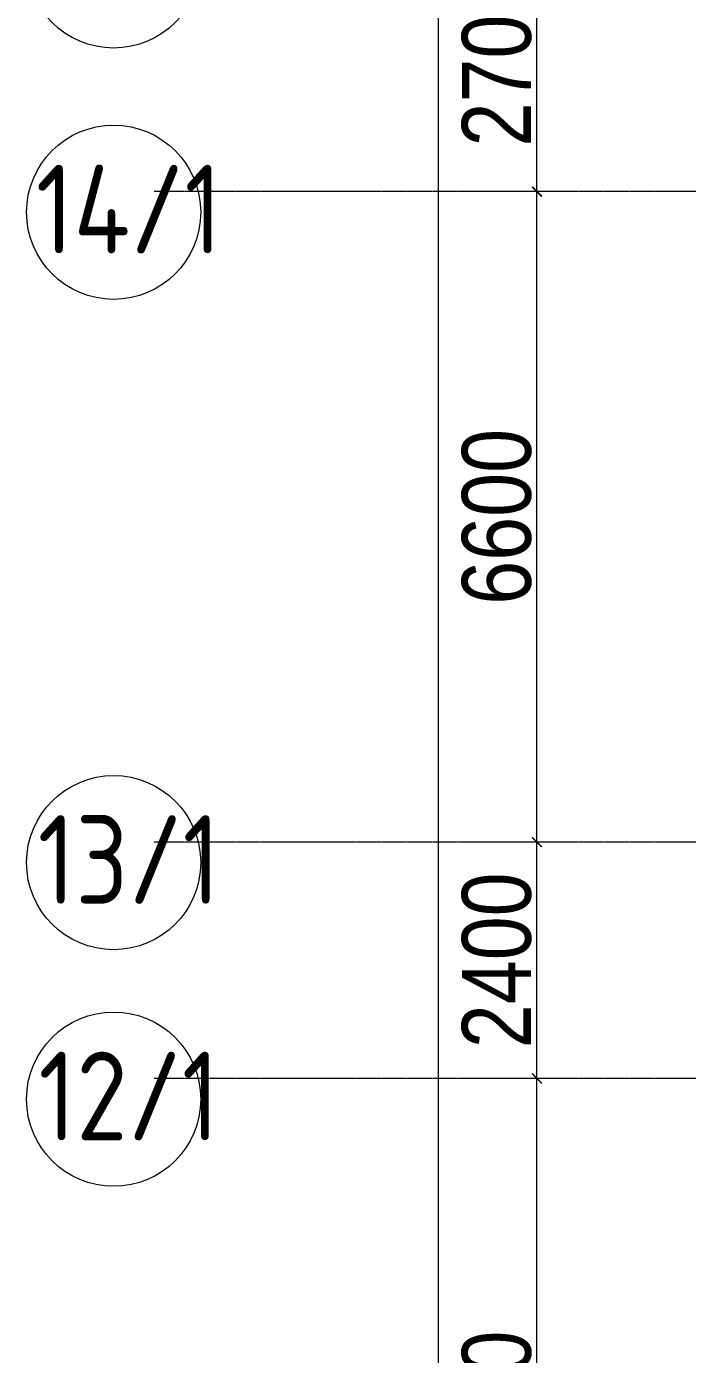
# Model space of a CAD drawing. Header units: millimetres. Extents: x -231292 to 573618, y -153144 to 564035.
# Drawn here: x 1635 to 8346, y -112945 to -99470 of the extents above; entities that cross this region are included whole.
import ezdxf
from ezdxf.enums import TextEntityAlignment as Align

# ---------------------------------------------------------------- set-up
doc = ezdxf.new("R2010")
doc.units = ezdxf.units.MM
doc.linetypes.add('CENTER2', pattern=[28.575, 19.05, -3.175, 3.175, -3.175])
doc.layers.get('0').update_dxf_attribs({"color": 250})
doc.layers.get('Defpoints').update_dxf_attribs({"color": 250})
doc.layers.add('РД_Оси_100', color=250, linetype='Continuous', lineweight=0)
doc.layers.add('РД_Оси_размер', color=250, linetype='Continuous', lineweight=0)
doc.styles.add('style1', font='ARIALN.TTF')
doc.styles.add('ккк', font='isocpeur.ttf', dxfattribs={"width": 0.85, "oblique": 15})
doc.dimstyles.new('Dim100_ареал', dxfattribs={"dimscale": 100, "dimtxt": 2.5, "dimasz": 1, "dimexe": 1, "dimexo": 1, "dimgap": 0.5, "dimtad": 1, "dimzin": 12, "dimdsep": 46, "dimtxsty": 'style1', "dimblk": 'ARCHTICK', "dimcen": 1, "dimdle": 1, "dimclrd": 256, "dimclre": 256, "dimaunit": 1, "dimadec": 0, "dimazin": 3, "dimtfac": 1, "dimtmove": 1, "dimatfit": 3, "dimldrblk": 'OPEN30', "dimfxl": 2, "dimfxlon": 1, "dimtolj": 1, "dimtzin": 0, "dimlwd": 9, "dimlwe": 9, "dimarcsym": 0})

# ---------------------------------------------------------------- blocks, each defined once
blk = doc.blocks.new('A-iden')
at = {"linetype": 'Continuous', "lineweight": 5}
blk.add_circle((-0.729, -4.063), 5.894, dxfattribs=at)
at = {"color": 0, "linetype": 'Continuous', "lineweight": 20, "style": 'ккк', "width": 0.85}
blk.add_attdef('ID', text='', height=6, dxfattribs=at).set_placement((0.314, -3.853), align=Align.MIDDLE_CENTER)
blk = doc.blocks.new('_ArchTick')
at = {"color": 0, "linetype": 'ByBlock', "const_width": 0.15}
blk.add_lwpolyline([(-0.5, -0.5), (0.5, 0.5)], dxfattribs=at)
blk = doc.blocks.new('*D180')
at = {"layer": 'Defpoints', "color": 0, "transparency": 16777216}
for p in [(1193587, 174613), (1194587, 174613), (1194587, 167713)]:
    blk.add_point(p, dxfattribs=at)
at = {"layer": 'РД_Оси_размер', "lineweight": 9, "transparency": 16777216}
for p, q in [((1193587, 167613), (1193587, 174713)), ((1193787, 174613), (1193487, 174613)), ((1193787, 167713), (1193487, 167713))]:
    blk.add_line(p, q, dxfattribs=at)
at = {"layer": 'РД_Оси_размер', "lineweight": 9, "transparency": 16777216, "xscale": 100, "yscale": 100, "zscale": 100}
for p, rotation in [((1193587, 174613), 90), ((1193587, 167713), 270)]:
    blk.add_blockref('_ArchTick', p, dxfattribs=dict(at, rotation=rotation))
at = {"layer": 'РД_Оси_размер', "color": 0, "transparency": 16777216, "insert": (1193180, 171163), "char_height": 700, "attachment_point": 5, "rotation": 90, "style": 'style1'}
blk.add_mtext('\\A1;6900', dxfattribs=at)
blk = doc.blocks.new('_Open30')
at = {"color": 0, "linetype": 'ByBlock', "lineweight": -2}
for p, q in [((-1, 0.27), (0, 0)), ((0, 0), (-1, -0.27)), ((0, 0), (-1, 0))]:
    blk.add_line(p, q, dxfattribs=at)
blk = doc.blocks.new('*D181')
at = {"layer": 'Defpoints', "color": 0, "transparency": 16777216}
for p in [(1193587, 177013), (1194587, 177013), (1194587, 174613)]:
    blk.add_point(p, dxfattribs=at)
at = {"layer": 'РД_Оси_размер', "lineweight": 9, "transparency": 16777216}
for p, q in [((1193587, 174513), (1193587, 177113)), ((1193787, 177013), (1193487, 177013)), ((1193787, 174613), (1193487, 174613))]:
    blk.add_line(p, q, dxfattribs=at)
at = {"layer": 'РД_Оси_размер', "lineweight": 9, "transparency": 16777216, "xscale": 100, "yscale": 100, "zscale": 100}
for p, rotation in [((1193587, 177013), 90), ((1193587, 174613), 270)]:
    blk.add_blockref('_ArchTick', p, dxfattribs=dict(at, rotation=rotation))
at = {"layer": 'РД_Оси_размер', "color": 0, "transparency": 16777216, "insert": (1193180, 175813), "char_height": 700, "attachment_point": 5, "rotation": 90, "style": 'style1'}
blk.add_mtext('\\A1;2400', dxfattribs=at)
blk = doc.blocks.new('*D182')
at = {"layer": 'Defpoints', "color": 0, "transparency": 16777216}
for p in [(1193587, 183613), (1194587, 183613), (1194587, 177013)]:
    blk.add_point(p, dxfattribs=at)
at = {"layer": 'РД_Оси_размер', "lineweight": 9, "transparency": 16777216}
for p, q in [((1193587, 176913), (1193587, 183713)), ((1193787, 183613), (1193487, 183613)), ((1193787, 177013), (1193487, 177013))]:
    blk.add_line(p, q, dxfattribs=at)
at = {"layer": 'РД_Оси_размер', "lineweight": 9, "transparency": 16777216, "xscale": 100, "yscale": 100, "zscale": 100}
for p, rotation in [((1193587, 183613), 90), ((1193587, 177013), 270)]:
    blk.add_blockref('_ArchTick', p, dxfattribs=dict(at, rotation=rotation))
at = {"layer": 'РД_Оси_размер', "color": 0, "transparency": 16777216, "insert": (1193180, 180313), "char_height": 700, "attachment_point": 5, "rotation": 90, "style": 'style1'}
blk.add_mtext('\\A1;6600', dxfattribs=at)
blk = doc.blocks.new('*D183')
at = {"layer": 'Defpoints', "color": 0, "transparency": 16777216}
for p in [(1193587, 186313), (1194587, 186313), (1194587, 183613)]:
    blk.add_point(p, dxfattribs=at)
at = {"layer": 'РД_Оси_размер', "lineweight": 9, "transparency": 16777216}
for p, q in [((1193587, 183513), (1193587, 186413)), ((1193787, 186313), (1193487, 186313)), ((1193787, 183613), (1193487, 183613))]:
    blk.add_line(p, q, dxfattribs=at)
at = {"layer": 'РД_Оси_размер', "lineweight": 9, "transparency": 16777216, "xscale": 100, "yscale": 100, "zscale": 100}
for p, rotation in [((1193587, 186313), 90), ((1193587, 183613), 270)]:
    blk.add_blockref('_ArchTick', p, dxfattribs=dict(at, rotation=rotation))
at = {"layer": 'РД_Оси_размер', "color": 0, "transparency": 16777216, "insert": (1193180, 184963), "char_height": 700, "attachment_point": 5, "rotation": 90, "style": 'style1'}
blk.add_mtext('\\A1;2700', dxfattribs=at)
blk = doc.blocks.new('*D200')
at = {"layer": 'Defpoints', "color": 0, "transparency": 16777216}
for p in [(1192587, 186313), (1194587, 186313), (1194587, 135913)]:
    blk.add_point(p, dxfattribs=at)
at = {"layer": 'РД_Оси_размер', "lineweight": 9, "transparency": 16777216}
for p, q in [((1192587, 135813), (1192587, 186413)), ((1192787, 186313), (1192487, 186313)), ((1192787, 135913), (1192487, 135913))]:
    blk.add_line(p, q, dxfattribs=at)
at = {"layer": 'РД_Оси_размер', "lineweight": 9, "transparency": 16777216, "xscale": 100, "yscale": 100, "zscale": 100}
for p, rotation in [((1192587, 186313), 90), ((1192587, 135913), 270)]:
    blk.add_blockref('_ArchTick', p, dxfattribs=dict(at, rotation=rotation))
at = {"layer": 'РД_Оси_размер', "color": 0, "transparency": 16777216, "insert": (1192180, 161113), "char_height": 700, "attachment_point": 5, "rotation": 90, "style": 'style1'}
blk.add_mtext('\\A1;50400', dxfattribs=at)
blk = doc.blocks.new('оси_рен')
at = {"layer": 'РД_Оси_100', "color": 251, "linetype": 'CENTER2', "true_color": 0x636466}
for p, q in [((1225207.916, 183613.25), (1189697.958, 183613.25)), ((1225207.916, 177013.25), (1189697.958, 177013.25)), ((1225207.916, 174613.25), (1189697.958, 174613.25))]:
    blk.add_line(p, q, dxfattribs=at)
at = {"layer": 'РД_Оси_100', "color": 251, "true_color": 0x636466, "xscale": 150, "yscale": 150, "zscale": 100}
for p, values in [((1189397.958, 186563.25), {'ID': '15/1'}), ((1189397.958, 184013.25), {'ID': '14/1'}), ((1189397.958, 177413.25), {'ID': '13/1'}), ((1189397.958, 175013.25), {'ID': '12/1'})]:
    blk.add_blockref('A-iden', p, dxfattribs=at).add_auto_attribs(values)
at = {"layer": 'РД_Оси_размер', "color": 251, "true_color": 0x636466}
for base, p1, p2, picture, middle in [((1192587.313, 186313.25), (1194587.313, 135913.25), (1194587.313, 186313.25), '*D200', (1192179.912, 161113.25)), ((1193587.313, 186313.25), (1194587.313, 183613.25), (1194587.313, 186313.25), '*D183', (1193179.912, 184963.25)), ((1193587.313, 183613.25), (1194587.313, 177013.25), (1194587.313, 183613.25), '*D182', (1193179.912, 180313.25)), ((1193587.313, 177013.25), (1194587.313, 174613.25), (1194587.313, 177013.25), '*D181', (1193179.912, 175813.25)), ((1193587.313, 174613.25), (1194587.313, 167713.25), (1194587.313, 174613.25), '*D180', (1193179.912, 171163.25))]:
    dim = blk.add_linear_dim(base=base, p1=p1, p2=p2, angle=90, dimstyle='Dim100_ареал', override={"dimtxt": 7}, dxfattribs=at)
    dim.commit()
    dim.dimension.update_dxf_attribs({"geometry": picture, "text_midpoint": middle})

msp = doc.modelspace()

# ---------------------------------------------------------------- block references
at = {"rotation": 359.999868838025}
msp.add_blockref('оси_рен', (-1186769.82, -284755.728), dxfattribs=at)

doc.saveas('drawing.dxf')
